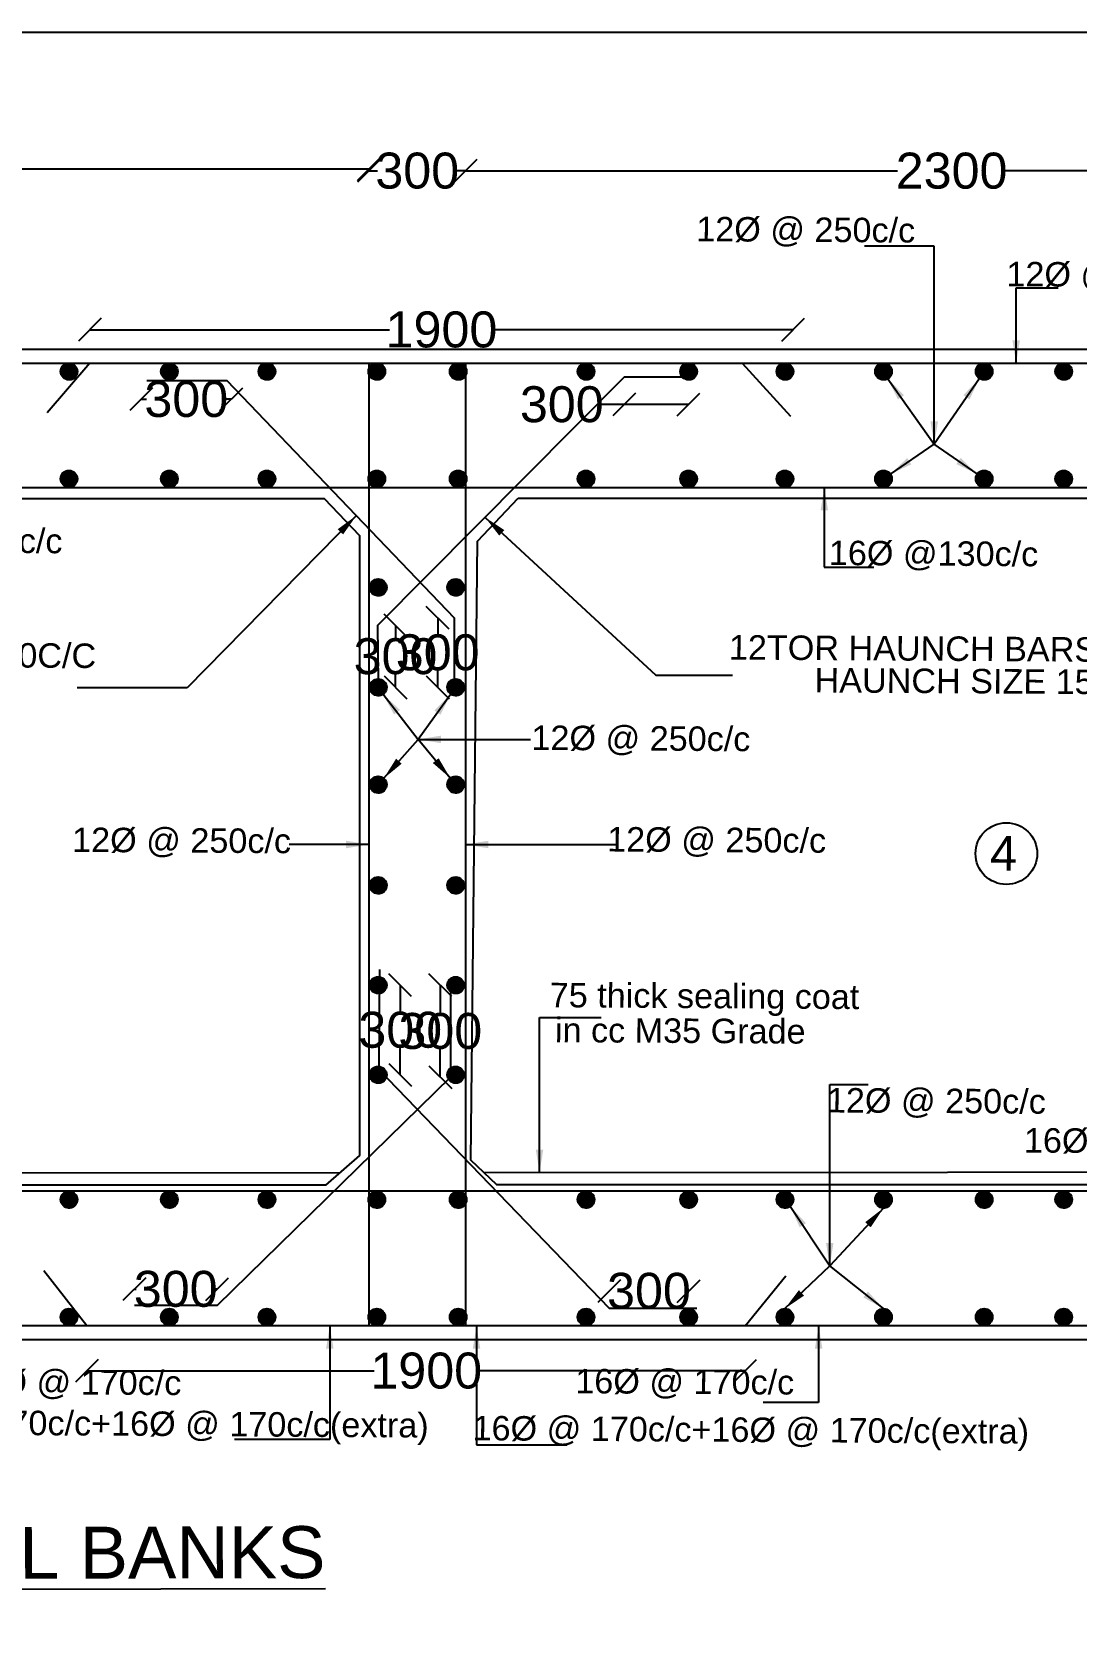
# Model space of a CAD drawing. Header units: millimetres. Extents: x 5124 to 3877021, y 2311 to 45953129.
# Drawn here: x 3867267 to 3871626, y 45946415 to 45953129 of the extents above; entities that cross this region are included whole.
import ezdxf

# ---------------------------------------------------------------- set-up
doc = ezdxf.new("R2010")
doc.units = ezdxf.units.MM
doc.header["$MEASUREMENT"] = 0
for name, color, linetype in [('DIMENSION', 7, 'Continuous'), ('DRAWING', 7, 'Continuous'), ('TEXT', 7, 'Continuous')]:
    doc.layers.add(name, color=color, linetype=linetype)
doc.styles.get("Standard").update_dxf_attribs({"font": 'arial.ttf', "height": 150})
doc.dimstyles.get("Standard").update_dxf_attribs({"dimtxt": 200, "dimasz": 110, "dimexe": 0.18, "dimexo": 0.0625, "dimgap": 0.09, "dimtad": 0, "dimtih": 1, "dimtoh": 1, "dimdec": 0, "dimzin": 0, "dimdsep": 46, "dimtxsty": 'Standard', "dimblk": 'OBLIQUE', "dimcen": 0.09, "dimse1": 1, "dimse2": 1, "dimadec": 0, "dimazin": 0, "dimtfac": 1, "dimtdec": 0, "dimtofl": 0, "dimtmove": 0, "dimatfit": 3, "dimfxl": 1, "dimtolj": 1, "dimtzin": 0, "dimarcsym": 0})

# ---------------------------------------------------------------- blocks, each defined once
blk = doc.blocks.new('_Oblique')
at = {"color": 0, "linetype": 'ByBlock', "lineweight": -2}
blk.add_line((-0.5, -0.5), (0.5, 0.5), dxfattribs=at)
blk = doc.blocks.new('*D92')
at = {"layer": 'Defpoints', "color": 0, "transparency": 16777216}
for p in [(3868672.2, 45952558.4), (3864572.2, 45951749.7), (3868672.2, 45951749.7)]:
    blk.add_point(p, dxfattribs=at)
at = {"layer": 'DIMENSION', "color": 0, "lineweight": -2, "transparency": 16777216}
for p, q in [((3864572.2, 45952558.4), (3866397.1, 45952558.4)), ((3868672.2, 45952558.4), (3866847.3, 45952558.4))]:
    blk.add_line(p, q, dxfattribs=at)
at = {"layer": 'DIMENSION', "color": 0, "lineweight": -2, "transparency": 16777216, "xscale": 95, "yscale": 95, "zscale": 95, "rotation": 180}
blk.add_blockref('_Oblique', (3864572.2, 45952558.4), dxfattribs=at)
at = {"layer": 'DIMENSION', "color": 0, "lineweight": -2, "transparency": 16777216, "xscale": 95, "yscale": 95, "zscale": 95}
blk.add_blockref('_Oblique', (3868672.2, 45952558.4), dxfattribs=at)
at = {"layer": 'DIMENSION', "color": 0, "transparency": 16777216, "insert": (3866622.2, 45952558.4), "char_height": 150, "attachment_point": 5}
blk.add_mtext('\\A1;2300', dxfattribs=at)
blk = doc.blocks.new('*D93')
at = {"layer": 'Defpoints', "color": 0, "transparency": 16777216}
for p in [(3869075.5, 45952551.3), (3868672.2, 45951749.7), (3869075.5, 45951749.7)]:
    blk.add_point(p, dxfattribs=at)
at = {"layer": 'DIMENSION', "color": 0, "lineweight": -2, "transparency": 16777216}
for p, q in [((3868672.2, 45952551.3), (3868708.3, 45952551.3)), ((3869075.5, 45952551.3), (3869039.3, 45952551.3))]:
    blk.add_line(p, q, dxfattribs=at)
at = {"layer": 'DIMENSION', "color": 0, "lineweight": -2, "transparency": 16777216, "xscale": 95, "yscale": 95, "zscale": 95, "rotation": 180}
blk.add_blockref('_Oblique', (3868672.2, 45952551.3), dxfattribs=at)
at = {"layer": 'DIMENSION', "color": 0, "lineweight": -2, "transparency": 16777216, "xscale": 95, "yscale": 95, "zscale": 95}
blk.add_blockref('_Oblique', (3869075.5, 45952551.3), dxfattribs=at)
at = {"layer": 'DIMENSION', "color": 0, "transparency": 16777216, "insert": (3868873.8, 45952551.3), "char_height": 150, "attachment_point": 5}
blk.add_mtext('\\A1;300', dxfattribs=at)
blk = doc.blocks.new('*D94')
at = {"layer": 'Defpoints', "color": 0, "transparency": 16777216}
for p in [(3873130.8, 45952551.1), (3873130.8, 45951749.7), (3869075.5, 45951731.5)]:
    blk.add_point(p, dxfattribs=at)
at = {"layer": 'DIMENSION', "color": 0, "lineweight": -2, "transparency": 16777216}
for p, q in [((3869075.5, 45952551.1), (3870878.1, 45952551.1)), ((3873130.8, 45952551.1), (3871328.2, 45952551.1))]:
    blk.add_line(p, q, dxfattribs=at)
at = {"layer": 'DIMENSION', "color": 0, "lineweight": -2, "transparency": 16777216, "xscale": 95, "yscale": 95, "zscale": 95, "rotation": 180}
blk.add_blockref('_Oblique', (3869075.5, 45952551.1), dxfattribs=at)
at = {"layer": 'DIMENSION', "color": 0, "lineweight": -2, "transparency": 16777216, "xscale": 95, "yscale": 95, "zscale": 95}
blk.add_blockref('_Oblique', (3873130.8, 45952551.1), dxfattribs=at)
at = {"layer": 'DIMENSION', "color": 0, "transparency": 16777216, "insert": (3871103.2, 45952551.1), "char_height": 150, "attachment_point": 5}
blk.add_mtext('\\A1;2300', dxfattribs=at)
blk = doc.blocks.new('*D95')
at = {"layer": 'Defpoints', "color": 0, "transparency": 16777216}
for p in [(3870442.3, 45951889.1), (3867507.8, 45951749.7), (3870442.3, 45951749.7)]:
    blk.add_point(p, dxfattribs=at)
at = {"layer": 'DIMENSION', "color": 0, "lineweight": -2, "transparency": 16777216}
for p, q in [((3867507.8, 45951889.1), (3868758.3, 45951889.1)), ((3870442.3, 45951889.1), (3869191.8, 45951889.1))]:
    blk.add_line(p, q, dxfattribs=at)
at = {"layer": 'DIMENSION', "color": 0, "lineweight": -2, "transparency": 16777216, "xscale": 95, "yscale": 95, "zscale": 95, "rotation": 180}
blk.add_blockref('_Oblique', (3867507.8, 45951889.1), dxfattribs=at)
at = {"layer": 'DIMENSION', "color": 0, "lineweight": -2, "transparency": 16777216, "xscale": 95, "yscale": 95, "zscale": 95}
blk.add_blockref('_Oblique', (3870442.3, 45951889.1), dxfattribs=at)
at = {"layer": 'DIMENSION', "color": 0, "transparency": 16777216, "insert": (3868975, 45951889.1), "char_height": 150, "attachment_point": 5}
blk.add_mtext('\\A1;1900', dxfattribs=at)
blk = doc.blocks.new('*D96')
at = {"layer": 'Defpoints', "color": 0, "transparency": 16777216}
for p in [(3869737.4, 45951690.6), (3870006, 45951679.6), (3869737.4, 45951577.3)]:
    blk.add_point(p, dxfattribs=at)
at = {"layer": 'DIMENSION', "color": 0, "lineweight": -2, "transparency": 16777216}
for p, q in [((3869737.4, 45951577.3), (3869642.4, 45951577.3)), ((3870006, 45951577.3), (3869737.4, 45951577.3))]:
    blk.add_line(p, q, dxfattribs=at)
at = {"layer": 'DIMENSION', "color": 0, "lineweight": -2, "transparency": 16777216, "xscale": 95, "yscale": 95, "zscale": 95, "rotation": 180}
blk.add_blockref('_Oblique', (3869737.4, 45951577.3), dxfattribs=at)
at = {"layer": 'DIMENSION', "color": 0, "lineweight": -2, "transparency": 16777216, "xscale": 95, "yscale": 95, "zscale": 95}
blk.add_blockref('_Oblique', (3870006, 45951577.3), dxfattribs=at)
at = {"layer": 'DIMENSION', "color": 0, "transparency": 16777216, "insert": (3869476.9, 45951577.3), "char_height": 150, "attachment_point": 5}
blk.add_mtext('\\A1;300', dxfattribs=at)
blk = doc.blocks.new('*D97')
at = {"layer": 'Defpoints', "color": 0, "transparency": 16777216}
for p in [(3867722.2, 45951672.6), (3868098.4, 45951658.5), (3868098.4, 45951599.3)]:
    blk.add_point(p, dxfattribs=at)
at = {"layer": 'DIMENSION', "color": 0, "lineweight": -2, "transparency": 16777216}
for p, q in [((3867722.2, 45951599.3), (3867744.9, 45951599.3)), ((3868098.4, 45951599.3), (3868075.8, 45951599.3))]:
    blk.add_line(p, q, dxfattribs=at)
at = {"layer": 'DIMENSION', "color": 0, "lineweight": -2, "transparency": 16777216, "xscale": 95, "yscale": 95, "zscale": 95, "rotation": 180}
blk.add_blockref('_Oblique', (3867722.2, 45951599.3), dxfattribs=at)
at = {"layer": 'DIMENSION', "color": 0, "lineweight": -2, "transparency": 16777216, "xscale": 95, "yscale": 95, "zscale": 95}
blk.add_blockref('_Oblique', (3868098.4, 45951599.3), dxfattribs=at)
at = {"layer": 'DIMENSION', "color": 0, "transparency": 16777216, "insert": (3867910.3, 45951599.3), "char_height": 150, "attachment_point": 5}
blk.add_mtext('\\A1;300', dxfattribs=at)
blk = doc.blocks.new('*D170')
at = {"layer": 'Defpoints', "color": 0, "transparency": 16777216}
for p in [(3867693.7, 45947889.6), (3867693.7, 45947821.7), (3868038.7, 45947821.7)]:
    blk.add_point(p, dxfattribs=at)
at = {"layer": 'DIMENSION', "color": 0, "lineweight": -2, "transparency": 16777216}
for p, q in [((3867693.7, 45947889.6), (3867700.7, 45947889.6)), ((3868038.7, 45947889.6), (3868031.7, 45947889.6))]:
    blk.add_line(p, q, dxfattribs=at)
at = {"layer": 'DIMENSION', "color": 0, "lineweight": -2, "transparency": 16777216, "xscale": 95, "yscale": 95, "zscale": 95, "rotation": 180}
blk.add_blockref('_Oblique', (3867693.7, 45947889.6), dxfattribs=at)
at = {"layer": 'DIMENSION', "color": 0, "lineweight": -2, "transparency": 16777216, "xscale": 95, "yscale": 95, "zscale": 95}
blk.add_blockref('_Oblique', (3868038.7, 45947889.6), dxfattribs=at)
at = {"layer": 'DIMENSION', "color": 0, "transparency": 16777216, "insert": (3867866.2, 45947889.6), "char_height": 150, "attachment_point": 5}
blk.add_mtext('\\A1;300', dxfattribs=at)
blk = doc.blocks.new('*D99')
at = {"layer": 'Defpoints', "color": 0, "transparency": 16777216}
for p in [(3868711.2, 45949156.3), (3868711.2, 45948783.1), (3868802.9, 45948783.1)]:
    blk.add_point(p, dxfattribs=at)
at = {"layer": 'DIMENSION', "color": 0, "lineweight": -2, "transparency": 16777216}
for p, q in [((3868802.9, 45949156.3), (3868802.9, 45949046.4)), ((3868802.9, 45948783.1), (3868802.9, 45948893))]:
    blk.add_line(p, q, dxfattribs=at)
at = {"layer": 'DIMENSION', "color": 0, "lineweight": -2, "transparency": 16777216, "xscale": 95, "yscale": 95, "zscale": 95}
for p, rotation in [((3868802.9, 45949156.3), 90), ((3868802.9, 45948783.1), 270)]:
    blk.add_blockref('_Oblique', p, dxfattribs=dict(at, rotation=rotation))
at = {"layer": 'DIMENSION', "color": 0, "transparency": 16777216, "insert": (3868802.9, 45948969.7), "char_height": 150, "attachment_point": 5}
blk.add_mtext('\\A1;300', dxfattribs=at)
blk = doc.blocks.new('*D100')
at = {"layer": 'Defpoints', "color": 0, "transparency": 16777216}
for p in [(3868970.1, 45949156.3), (3869034.2, 45949156.3), (3869012.5, 45948773.1)]:
    blk.add_point(p, dxfattribs=at)
at = {"layer": 'DIMENSION', "color": 0, "lineweight": -2, "transparency": 16777216}
for p, q in [((3868970.1, 45949156.3), (3868970.1, 45949041.4)), ((3868970.1, 45948773.1), (3868970.1, 45948888))]:
    blk.add_line(p, q, dxfattribs=at)
at = {"layer": 'DIMENSION', "color": 0, "lineweight": -2, "transparency": 16777216, "xscale": 95, "yscale": 95, "zscale": 95}
for p, rotation in [((3868970.1, 45949156.3), 90), ((3868970.1, 45948773.1), 270)]:
    blk.add_blockref('_Oblique', p, dxfattribs=dict(at, rotation=rotation))
at = {"layer": 'DIMENSION', "color": 0, "transparency": 16777216, "insert": (3868970.1, 45948964.7), "char_height": 150, "attachment_point": 5}
blk.add_mtext('\\A1;300', dxfattribs=at)
blk = doc.blocks.new('*D101')
at = {"layer": 'Defpoints', "color": 0, "transparency": 16777216}
for p in [(3868707.9, 45950655.6), (3868783.2, 45950655.6), (3868711.2, 45950398.3)]:
    blk.add_point(p, dxfattribs=at)
at = {"layer": 'DIMENSION', "color": 0, "lineweight": -2, "transparency": 16777216}
for p, q in [((3868783.2, 45950655.6), (3868783.2, 45950603.6)), ((3868783.2, 45950398.3), (3868783.2, 45950450.3))]:
    blk.add_line(p, q, dxfattribs=at)
at = {"layer": 'DIMENSION', "color": 0, "lineweight": -2, "transparency": 16777216, "xscale": 95, "yscale": 95, "zscale": 95}
for p, rotation in [((3868783.2, 45950655.6), 90), ((3868783.2, 45950398.3), 270)]:
    blk.add_blockref('_Oblique', p, dxfattribs=dict(at, rotation=rotation))
at = {"layer": 'DIMENSION', "color": 0, "transparency": 16777216, "insert": (3868783.2, 45950527), "char_height": 150, "attachment_point": 5}
blk.add_mtext('\\A1;300', dxfattribs=at)
blk = doc.blocks.new('*D102')
at = {"layer": 'Defpoints', "color": 0, "transparency": 16777216}
for p in [(3869028.4, 45950688.1), (3868959.2, 45950398.3), (3869034.2, 45950398.3)]:
    blk.add_point(p, dxfattribs=at)
at = {"layer": 'DIMENSION', "color": 0, "lineweight": -2, "transparency": 16777216}
for p, q in [((3868959.2, 45950688.1), (3868959.2, 45950619.9)), ((3868959.2, 45950398.3), (3868959.2, 45950466.5))]:
    blk.add_line(p, q, dxfattribs=at)
at = {"layer": 'DIMENSION', "color": 0, "lineweight": -2, "transparency": 16777216, "xscale": 95, "yscale": 95, "zscale": 95}
for p, rotation in [((3868959.2, 45950688.1), 90), ((3868959.2, 45950398.3), 270)]:
    blk.add_blockref('_Oblique', p, dxfattribs=dict(at, rotation=rotation))
at = {"layer": 'DIMENSION', "color": 0, "transparency": 16777216, "insert": (3868959.2, 45950543.2), "char_height": 150, "attachment_point": 5}
blk.add_mtext('\\A1;300', dxfattribs=at)
blk = doc.blocks.new('*D115')
at = {"layer": 'Defpoints', "color": 0, "transparency": 16777216}
for p in [(3867495.6, 45947736.2), (3870241.7, 45947736.2), (3870241.7, 45947549)]:
    blk.add_point(p, dxfattribs=at)
at = {"layer": 'DIMENSION', "color": 0, "lineweight": -2, "transparency": 16777216}
for p, q in [((3867495.6, 45947549), (3868694.7, 45947549)), ((3870241.7, 45947549), (3869128.2, 45947549))]:
    blk.add_line(p, q, dxfattribs=at)
at = {"layer": 'DIMENSION', "color": 0, "lineweight": -2, "transparency": 16777216, "xscale": 95, "yscale": 95, "zscale": 95, "rotation": 180}
blk.add_blockref('_Oblique', (3867495.6, 45947549), dxfattribs=at)
at = {"layer": 'DIMENSION', "color": 0, "lineweight": -2, "transparency": 16777216, "xscale": 95, "yscale": 95, "zscale": 95}
blk.add_blockref('_Oblique', (3870241.7, 45947549), dxfattribs=at)
at = {"layer": 'DIMENSION', "color": 0, "transparency": 16777216, "insert": (3868911.4, 45947549), "char_height": 150, "attachment_point": 5}
blk.add_mtext('\\A1;1900', dxfattribs=at)
blk = doc.blocks.new('*D109')
at = {"layer": 'Defpoints', "color": 0, "transparency": 16777216}
for p in [(3870006.2, 45947881.4), (3869674.9, 45947810), (3870006.2, 45947808.3)]:
    blk.add_point(p, dxfattribs=at)
at = {"layer": 'DIMENSION', "color": 0, "lineweight": -2, "transparency": 16777216}
for p, q in [((3869674.9, 45947881.4), (3869675.1, 45947881.4)), ((3870006.2, 45947881.4), (3870006.1, 45947881.4))]:
    blk.add_line(p, q, dxfattribs=at)
at = {"layer": 'DIMENSION', "color": 0, "lineweight": -2, "transparency": 16777216, "xscale": 95, "yscale": 95, "zscale": 95, "rotation": 180}
blk.add_blockref('_Oblique', (3869674.9, 45947881.4), dxfattribs=at)
at = {"layer": 'DIMENSION', "color": 0, "lineweight": -2, "transparency": 16777216, "xscale": 95, "yscale": 95, "zscale": 95}
blk.add_blockref('_Oblique', (3870006.2, 45947881.4), dxfattribs=at)
at = {"layer": 'DIMENSION', "color": 0, "transparency": 16777216, "insert": (3869840.6, 45947881.4), "char_height": 150, "attachment_point": 5}
blk.add_mtext('\\A1;300', dxfattribs=at)

msp = doc.modelspace()

# ---------------------------------------------------------------- hatches: boundary and pattern name
at = {"layer": 'DRAWING'}
h = msp.add_hatch(dxfattribs=at)
h.set_pattern_fill('ANSI31', color=256, scale=0.463851, style=0)
h.set_pattern_definition([(45, (2200286.7876, 24640087.43067), (-0.04099901149771, 0.04099901149771), [])])
h.paths.add_polyline_path([(3867456, 45951714.7, 0.958694), (3867385.8, 45951717.7), (3867385.8, 45951711.7, 0.958694)])
h = msp.add_hatch(dxfattribs=at)
h.set_pattern_fill('ANSI31', color=256, scale=0.463851, style=0)
h.set_pattern_definition([(45, (2200705.6462, 24640087.43067), (-0.04099901149771, 0.04099901149771), [])])
h.paths.add_polyline_path([(3867874.8, 45951714.7, 0.958694), (3867804.7, 45951717.7), (3867804.7, 45951711.7, 0.958694)])
h = msp.add_hatch(dxfattribs=at)
h.set_pattern_fill('ANSI31', color=256, scale=0.463851, style=0)
h.set_pattern_definition([(45, (2201112.61104, 24640087.43067), (-0.04099901149771, 0.04099901149771), [])])
h.paths.add_polyline_path([(3868281.8, 45951714.7, 0.958694), (3868211.7, 45951717.7), (3868211.7, 45951711.7, 0.958694)])
h = msp.add_hatch(dxfattribs=at)
h.set_pattern_fill('ANSI31', color=256, scale=0.463851, style=0)
h.set_pattern_definition([(45, (2201571.31374, 24640087.43067), (-0.04099901149771, 0.04099901149771), [])])
h.paths.add_polyline_path([(3868740.5, 45951714.7, 0.958694), (3868670.4, 45951717.7), (3868670.4, 45951711.7, 0.958694)])
h = msp.add_hatch(dxfattribs=at)
h.set_pattern_fill('ANSI31', color=256, scale=0.463851, style=0)
h.set_pattern_definition([(45, (2201910.55022, 24640087.43067), (-0.04099901149771, 0.04099901149771), [])])
h.paths.add_polyline_path([(3869079.8, 45951714.7, 0.958694), (3869009.6, 45951717.7), (3869009.6, 45951711.7, 0.958694)])
h = msp.add_hatch(dxfattribs=at)
h.set_pattern_fill('ANSI31', color=256, scale=0.463851, style=0)
h.set_pattern_definition([(45, (2202443.9193, 24640087.43067), (-0.04099901149771, 0.04099901149771), [])])
h.paths.add_polyline_path([(3869613.1, 45951714.7, 0.958694), (3869543, 45951717.7), (3869543, 45951711.7, 0.958694)])
h = msp.add_hatch(dxfattribs=at)
h.set_pattern_fill('ANSI31', color=256, scale=0.463851, style=0)
h.set_pattern_definition([(45, (2202871.96253, 24640087.43067), (-0.04099901149771, 0.04099901149771), [])])
h.paths.add_polyline_path([(3870041.2, 45951714.7, 0.958694), (3869971, 45951717.7), (3869971, 45951711.7, 0.958694)])
h = msp.add_hatch(dxfattribs=at)
h.set_pattern_fill('ANSI31', color=256, scale=0.463851, style=0)
h.set_pattern_definition([(45, (2203273.971635, 24640087.43067), (-0.04099901149771, 0.04099901149771), [])])
h.paths.add_polyline_path([(3870443.2, 45951714.7, 0.958694), (3870373, 45951717.7), (3870373, 45951711.7, 0.958694)])
h = msp.add_hatch(dxfattribs=at)
h.set_pattern_fill('ANSI31', color=256, scale=0.463851, style=0)
h.set_pattern_definition([(45, (2203684.834985, 24640087.43067), (-0.04099901149771, 0.04099901149771), [])])
h.paths.add_polyline_path([(3870854, 45951714.7, 0.958694), (3870783.9, 45951717.7), (3870783.9, 45951711.7, 0.958694)])
h = msp.add_hatch(dxfattribs=at)
h.set_pattern_fill('ANSI31', color=256, scale=0.463851, style=0)
h.set_pattern_definition([(45, (2204104.816885, 24640087.43067), (-0.04099901149771, 0.04099901149771), [])])
h.paths.add_polyline_path([(3871274, 45951714.7, 0.958694), (3871203.9, 45951717.7), (3871203.9, 45951711.7, 0.958694)])
h = msp.add_hatch(dxfattribs=at)
h.set_pattern_fill('ANSI31', color=256, scale=0.463851, style=0)
h.set_pattern_definition([(45, (2204436.85103, 24640087.43067), (-0.04099901149771, 0.04099901149771), [])])
h.paths.add_polyline_path([(3871606.1, 45951714.7, 0.958694), (3871535.9, 45951717.7), (3871535.9, 45951711.7, 0.958694)])
h = msp.add_hatch(dxfattribs=at)
h.set_pattern_fill('ANSI31', color=256, scale=0.463851, style=0)
h.set_pattern_definition([(45, (2200286.7876, 24639640.34194), (-0.04099901149771, 0.04099901149771), [])])
h.paths.add_polyline_path([(3867456, 45951267.6, 0.958694), (3867385.8, 45951270.6), (3867385.8, 45951264.7, 0.958694)])
h = msp.add_hatch(dxfattribs=at)
h.set_pattern_fill('ANSI31', color=256, scale=0.463851, style=0)
h.set_pattern_definition([(45, (2200705.6462, 24639640.34194), (-0.04099901149771, 0.04099901149771), [])])
h.paths.add_polyline_path([(3867874.8, 45951267.6, 0.958694), (3867804.7, 45951270.6), (3867804.7, 45951264.7, 0.958694)])
h = msp.add_hatch(dxfattribs=at)
h.set_pattern_fill('ANSI31', color=256, scale=0.463851, style=0)
h.set_pattern_definition([(45, (2201112.61104, 24639640.34194), (-0.04099901149771, 0.04099901149771), [])])
h.paths.add_polyline_path([(3868281.8, 45951267.6, 0.958694), (3868211.7, 45951270.6), (3868211.7, 45951264.7, 0.958694)])
h = msp.add_hatch(dxfattribs=at)
h.set_pattern_fill('ANSI31', color=256, scale=0.463851, style=0)
h.set_pattern_definition([(45, (2201571.31374, 24639640.34194), (-0.04099901149771, 0.04099901149771), [])])
h.paths.add_polyline_path([(3868740.5, 45951267.6, 0.958694), (3868670.4, 45951270.6), (3868670.4, 45951264.7, 0.958694)])
h = msp.add_hatch(dxfattribs=at)
h.set_pattern_fill('ANSI31', color=256, scale=0.463851, style=0)
h.set_pattern_definition([(45, (2201910.55022, 24639640.34194), (-0.04099901149771, 0.04099901149771), [])])
h.paths.add_polyline_path([(3869079.8, 45951267.6, 0.958694), (3869009.6, 45951270.6), (3869009.6, 45951264.7, 0.958694)])
h = msp.add_hatch(dxfattribs=at)
h.set_pattern_fill('ANSI31', color=256, scale=0.463851, style=0)
h.set_pattern_definition([(45, (2202443.9193, 24639640.34194), (-0.04099901149771, 0.04099901149771), [])])
h.paths.add_polyline_path([(3869613.1, 45951267.6, 0.958694), (3869543, 45951270.6), (3869543, 45951264.7, 0.958694)])
h = msp.add_hatch(dxfattribs=at)
h.set_pattern_fill('ANSI31', color=256, scale=0.463851, style=0)
h.set_pattern_definition([(45, (2202871.96253, 24639640.34194), (-0.04099901149771, 0.04099901149771), [])])
h.paths.add_polyline_path([(3870041.2, 45951267.6, 0.958694), (3869971, 45951270.6), (3869971, 45951264.7, 0.958694)])
h = msp.add_hatch(dxfattribs=at)
h.set_pattern_fill('ANSI31', color=256, scale=0.463851, style=0)
h.set_pattern_definition([(45, (2203273.971635, 24639640.34194), (-0.04099901149771, 0.04099901149771), [])])
h.paths.add_polyline_path([(3870443.2, 45951267.6, 0.958694), (3870373, 45951270.6), (3870373, 45951264.7, 0.958694)])
h = msp.add_hatch(dxfattribs=at)
h.set_pattern_fill('ANSI31', color=256, scale=0.463851, style=0)
h.set_pattern_definition([(45, (2203684.834985, 24639640.34194), (-0.04099901149771, 0.04099901149771), [])])
h.paths.add_polyline_path([(3870854, 45951267.6, 0.958694), (3870783.9, 45951270.6), (3870783.9, 45951264.7, 0.958694)])
h = msp.add_hatch(dxfattribs=at)
h.set_pattern_fill('ANSI31', color=256, scale=0.463851, style=0)
h.set_pattern_definition([(45, (2204104.816885, 24639640.34194), (-0.04099901149771, 0.04099901149771), [])])
h.paths.add_polyline_path([(3871274, 45951267.6, 0.958694), (3871203.9, 45951270.6), (3871203.9, 45951264.7, 0.958694)])
h = msp.add_hatch(dxfattribs=at)
h.set_pattern_fill('ANSI31', color=256, scale=0.463851, style=0)
h.set_pattern_definition([(45, (2204436.85103, 24639640.34194), (-0.04099901149771, 0.04099901149771), [])])
h.paths.add_polyline_path([(3871606.1, 45951267.6, 0.958694), (3871535.9, 45951270.6), (3871535.9, 45951264.7, 0.958694)])
h = msp.add_hatch(dxfattribs=at)
h.set_pattern_fill('ANSI31', color=256, scale=0.463851, style=0)
h.set_pattern_definition([(45, (2201577.117423, 24639187.53589), (-0.04099901149771, 0.04099901149771), [])])
h.paths.add_polyline_path([(3868746.3, 45950814.8, 0.958694), (3868676.2, 45950817.8), (3868676.2, 45950811.8, 0.958694)])
h = msp.add_hatch(dxfattribs=at)
h.set_pattern_fill('ANSI31', color=256, scale=0.463851, style=0)
h.set_pattern_definition([(45, (2201900.0991, 24639187.53589), (-0.04099901149771, 0.04099901149771), [])])
h.paths.add_polyline_path([(3869069.3, 45950814.8, 0.958694), (3868999.2, 45950817.8), (3868999.2, 45950811.8, 0.958694)])
h = msp.add_hatch(dxfattribs=at)
h.set_pattern_fill('ANSI31', color=256, scale=0.463851, style=0)
h.set_pattern_definition([(45, (2201577.117423, 24638771.041355), (-0.04099901149771, 0.04099901149771), [])])
h.paths.add_polyline_path([(3868746.3, 45950398.3, 0.958694), (3868676.2, 45950401.3), (3868676.2, 45950395.4, 0.958694)])
h = msp.add_hatch(dxfattribs=at)
h.set_pattern_fill('ANSI31', color=256, scale=0.463851, style=0)
h.set_pattern_definition([(45, (2201900.0991, 24638771.041355), (-0.04099901149771, 0.04099901149771), [])])
h.paths.add_polyline_path([(3869069.3, 45950398.3, 0.958694), (3868999.2, 45950401.3), (3868999.2, 45950395.4, 0.958694)])
h = msp.add_hatch(dxfattribs=at)
h.set_pattern_fill('ANSI31', color=256, scale=0.463851, style=0)
h.set_pattern_definition([(45, (2201577.117423, 24638365.363664), (-0.04099901149771, 0.04099901149771), [])])
h.paths.add_polyline_path([(3868746.3, 45949992.6, 0.958694), (3868676.2, 45949995.6), (3868676.2, 45949989.7, 0.958694)])
h = msp.add_hatch(dxfattribs=at)
h.set_pattern_fill('ANSI31', color=256, scale=0.463851, style=0)
h.set_pattern_definition([(45, (2201900.0991, 24638365.363664), (-0.04099901149771, 0.04099901149771), [])])
h.paths.add_polyline_path([(3869069.3, 45949992.6, 0.958694), (3868999.2, 45949995.6), (3868999.2, 45949989.7, 0.958694)])
h = msp.add_hatch(dxfattribs=at)
h.set_pattern_fill('ANSI31', color=256, scale=0.463851, style=0)
h.set_pattern_definition([(45, (2201577.117423, 24637945.52908), (-0.04099901149771, 0.04099901149771), [])])
h.paths.add_polyline_path([(3868746.3, 45949572.8, 0.958694), (3868676.2, 45949575.8), (3868676.2, 45949569.8, 0.958694)])
h = msp.add_hatch(dxfattribs=at)
h.set_pattern_fill('ANSI31', color=256, scale=0.463851, style=0)
h.set_pattern_definition([(45, (2201900.0991, 24637945.52908), (-0.04099901149771, 0.04099901149771), [])])
h.paths.add_polyline_path([(3869069.3, 45949572.8, 0.958694), (3868999.2, 45949575.8), (3868999.2, 45949569.8, 0.958694)])
h = msp.add_hatch(dxfattribs=at)
h.set_pattern_fill('ANSI31', color=256, scale=0.463851, style=0)
h.set_pattern_definition([(45, (2201577.117423, 24637529.065185), (-0.04099901149771, 0.04099901149771), [])])
h.paths.add_polyline_path([(3868746.3, 45949156.3, 0.958694), (3868676.2, 45949159.3), (3868676.2, 45949153.4, 0.958694)])
h = msp.add_hatch(dxfattribs=at)
h.set_pattern_fill('ANSI31', color=256, scale=0.463851, style=0)
h.set_pattern_definition([(45, (2201900.0991, 24637529.065185), (-0.04099901149771, 0.04099901149771), [])])
h.paths.add_polyline_path([(3869069.3, 45949156.3, 0.958694), (3868999.2, 45949159.3), (3868999.2, 45949153.4, 0.958694)])
h = msp.add_hatch(dxfattribs=at)
h.set_pattern_fill('ANSI31', color=256, scale=0.463851, style=0)
h.set_pattern_definition([(45, (2201577.117423, 24637155.83803), (-0.04099901149771, 0.04099901149771), [])])
h.paths.add_polyline_path([(3868746.3, 45948783.1, 0.958694), (3868676.2, 45948786.1), (3868676.2, 45948780.1, 0.958694)])
h = msp.add_hatch(dxfattribs=at)
h.set_pattern_fill('ANSI31', color=256, scale=0.463851, style=0)
h.set_pattern_definition([(45, (2201900.0991, 24637155.83803), (-0.04099901149771, 0.04099901149771), [])])
h.paths.add_polyline_path([(3869069.3, 45948783.1, 0.958694), (3868999.2, 45948786.1), (3868999.2, 45948780.1, 0.958694)])
h = msp.add_hatch(dxfattribs=at)
h.set_pattern_fill('ANSI31', color=256, scale=0.463851, style=0)
h.set_pattern_definition([(45, (2200286.7876, 24636635.31179), (-0.04099901149771, 0.04099901149771), [])])
h.paths.add_polyline_path([(3867456, 45948262.6, 0.958694), (3867385.8, 45948265.5), (3867385.8, 45948259.6, 0.958694)])
h = msp.add_hatch(dxfattribs=at)
h.set_pattern_fill('ANSI31', color=256, scale=0.463851, style=0)
h.set_pattern_definition([(45, (2200705.6462, 24636635.31179), (-0.04099901149771, 0.04099901149771), [])])
h.paths.add_polyline_path([(3867874.8, 45948262.6, 0.958694), (3867804.7, 45948265.5), (3867804.7, 45948259.6, 0.958694)])
h = msp.add_hatch(dxfattribs=at)
h.set_pattern_fill('ANSI31', color=256, scale=0.463851, style=0)
h.set_pattern_definition([(45, (2201112.61104, 24636635.31179), (-0.04099901149771, 0.04099901149771), [])])
h.paths.add_polyline_path([(3868281.8, 45948262.6, 0.958694), (3868211.7, 45948265.5), (3868211.7, 45948259.6, 0.958694)])
h = msp.add_hatch(dxfattribs=at)
h.set_pattern_fill('ANSI31', color=256, scale=0.463851, style=0)
h.set_pattern_definition([(45, (2201571.31374, 24636635.31179), (-0.04099901149771, 0.04099901149771), [])])
h.paths.add_polyline_path([(3868740.5, 45948262.6, 0.958694), (3868670.4, 45948265.5), (3868670.4, 45948259.6, 0.958694)])
h = msp.add_hatch(dxfattribs=at)
h.set_pattern_fill('ANSI31', color=256, scale=0.463851, style=0)
h.set_pattern_definition([(45, (2201910.55022, 24636635.31179), (-0.04099901149771, 0.04099901149771), [])])
h.paths.add_polyline_path([(3869079.8, 45948262.6, 0.958694), (3869009.6, 45948265.5), (3869009.6, 45948259.6, 0.958694)])
h = msp.add_hatch(dxfattribs=at)
h.set_pattern_fill('ANSI31', color=256, scale=0.463851, style=0)
h.set_pattern_definition([(45, (2202443.9193, 24636635.31179), (-0.04099901149771, 0.04099901149771), [])])
h.paths.add_polyline_path([(3869613.1, 45948262.6, 0.958694), (3869543, 45948265.5), (3869543, 45948259.6, 0.958694)])
h = msp.add_hatch(dxfattribs=at)
h.set_pattern_fill('ANSI31', color=256, scale=0.463851, style=0)
h.set_pattern_definition([(45, (2202871.96253, 24636635.31179), (-0.04099901149771, 0.04099901149771), [])])
h.paths.add_polyline_path([(3870041.2, 45948262.6, 0.958694), (3869971, 45948265.5), (3869971, 45948259.6, 0.958694)])
h = msp.add_hatch(dxfattribs=at)
h.set_pattern_fill('ANSI31', color=256, scale=0.463851, style=0)
h.set_pattern_definition([(45, (2203273.971635, 24636635.31179), (-0.04099901149771, 0.04099901149771), [])])
h.paths.add_polyline_path([(3870443.2, 45948262.6, 0.958694), (3870373, 45948265.5), (3870373, 45948259.6, 0.958694)])
h = msp.add_hatch(dxfattribs=at)
h.set_pattern_fill('ANSI31', color=256, scale=0.463851, style=0)
h.set_pattern_definition([(45, (2203684.834985, 24636635.31179), (-0.04099901149771, 0.04099901149771), [])])
h.paths.add_polyline_path([(3870854, 45948262.6, 0.958694), (3870783.9, 45948265.5), (3870783.9, 45948259.6, 0.958694)])
h = msp.add_hatch(dxfattribs=at)
h.set_pattern_fill('ANSI31', color=256, scale=0.463851, style=0)
h.set_pattern_definition([(45, (2204104.816885, 24636635.31179), (-0.04099901149771, 0.04099901149771), [])])
h.paths.add_polyline_path([(3871274, 45948262.6, 0.958694), (3871203.9, 45948265.5), (3871203.9, 45948259.6, 0.958694)])
h = msp.add_hatch(dxfattribs=at)
h.set_pattern_fill('ANSI31', color=256, scale=0.463851, style=0)
h.set_pattern_definition([(45, (2204436.85103, 24636635.31179), (-0.04099901149771, 0.04099901149771), [])])
h.paths.add_polyline_path([(3871606.1, 45948262.6, 0.958694), (3871535.9, 45948265.5), (3871535.9, 45948259.6, 0.958694)])
h = msp.add_hatch(dxfattribs=at)
h.set_pattern_fill('ANSI31', color=256, scale=0.463851, style=0)
h.set_pattern_definition([(45, (2200286.7876, 24636145.857164), (-0.04099901149771, 0.04099901149771), [])])
h.paths.add_polyline_path([(3867456, 45947773.1, 0.958694), (3867385.8, 45947776.1), (3867385.8, 45947770.2, 0.958694)])
h = msp.add_hatch(dxfattribs=at)
h.set_pattern_fill('ANSI31', color=256, scale=0.463851, style=0)
h.set_pattern_definition([(45, (2200705.6462, 24636145.857164), (-0.04099901149771, 0.04099901149771), [])])
h.paths.add_polyline_path([(3867874.8, 45947773.1, 0.958694), (3867804.7, 45947776.1), (3867804.7, 45947770.2, 0.958694)])
h = msp.add_hatch(dxfattribs=at)
h.set_pattern_fill('ANSI31', color=256, scale=0.463851, style=0)
h.set_pattern_definition([(45, (2201112.61104, 24636145.857164), (-0.04099901149771, 0.04099901149771), [])])
h.paths.add_polyline_path([(3868281.8, 45947773.1, 0.958694), (3868211.7, 45947776.1), (3868211.7, 45947770.2, 0.958694)])
h = msp.add_hatch(dxfattribs=at)
h.set_pattern_fill('ANSI31', color=256, scale=0.463851, style=0)
h.set_pattern_definition([(45, (2201571.31374, 24636145.857164), (-0.04099901149771, 0.04099901149771), [])])
h.paths.add_polyline_path([(3868740.5, 45947773.1, 0.958694), (3868670.4, 45947776.1), (3868670.4, 45947770.2, 0.958694)])
h = msp.add_hatch(dxfattribs=at)
h.set_pattern_fill('ANSI31', color=256, scale=0.463851, style=0)
h.set_pattern_definition([(45, (2201910.55022, 24636145.857164), (-0.04099901149771, 0.04099901149771), [])])
h.paths.add_polyline_path([(3869079.8, 45947773.1, 0.958694), (3869009.6, 45947776.1), (3869009.6, 45947770.2, 0.958694)])
h = msp.add_hatch(dxfattribs=at)
h.set_pattern_fill('ANSI31', color=256, scale=0.463851, style=0)
h.set_pattern_definition([(45, (2202443.9193, 24636145.857164), (-0.04099901149771, 0.04099901149771), [])])
h.paths.add_polyline_path([(3869613.1, 45947773.1, 0.958694), (3869543, 45947776.1), (3869543, 45947770.2, 0.958694)])
h = msp.add_hatch(dxfattribs=at)
h.set_pattern_fill('ANSI31', color=256, scale=0.463851, style=0)
h.set_pattern_definition([(45, (2202871.96253, 24636145.857164), (-0.04099901149771, 0.04099901149771), [])])
h.paths.add_polyline_path([(3870041.2, 45947773.1, 0.958694), (3869971, 45947776.1), (3869971, 45947770.2, 0.958694)])
h = msp.add_hatch(dxfattribs=at)
h.set_pattern_fill('ANSI31', color=256, scale=0.463851, style=0)
h.set_pattern_definition([(45, (2203273.971635, 24636145.857164), (-0.04099901149771, 0.04099901149771), [])])
h.paths.add_polyline_path([(3870443.2, 45947773.1, 0.958694), (3870373, 45947776.1), (3870373, 45947770.2, 0.958694)])
h = msp.add_hatch(dxfattribs=at)
h.set_pattern_fill('ANSI31', color=256, scale=0.463851, style=0)
h.set_pattern_definition([(45, (2203684.834985, 24636145.857164), (-0.04099901149771, 0.04099901149771), [])])
h.paths.add_polyline_path([(3870854, 45947773.1, 0.958694), (3870783.9, 45947776.1), (3870783.9, 45947770.2, 0.958694)])
h = msp.add_hatch(dxfattribs=at)
h.set_pattern_fill('ANSI31', color=256, scale=0.463851, style=0)
h.set_pattern_definition([(45, (2204104.816885, 24636145.857164), (-0.04099901149771, 0.04099901149771), [])])
h.paths.add_polyline_path([(3871274, 45947773.1, 0.958694), (3871203.9, 45947776.1), (3871203.9, 45947770.2, 0.958694)])
h = msp.add_hatch(dxfattribs=at)
h.set_pattern_fill('ANSI31', color=256, scale=0.463851, style=0)
h.set_pattern_definition([(45, (2204436.85103, 24636145.857164), (-0.04099901149771, 0.04099901149771), [])])
h.paths.add_polyline_path([(3871606.1, 45947773.1, 0.958694), (3871535.9, 45947776.1), (3871535.9, 45947770.2, 0.958694)])

# ---------------------------------------------------------------- linework, layer by layer
at = {"layer": 'DIMENSION'}
for points in [[(3864572.2, 45951749.7), (3873572.5, 45951749.7), (3873572.5, 45947736.2), (3864572.2, 45947736.2)], [(3864630.2, 45951807.8), (3873630.6, 45951807.8), (3873630.6, 45947678.2), (3864630.2, 45947678.2)], [(3867507.8, 45951749.7), (3867329.6, 45951542.9)], [(3868672.2, 45951749.7), (3868672.2, 45947736.2)], [(3869075.5, 45951749.7), (3869075.5, 45947736.2)], [(3870229.4, 45951749.7), (3870431.2, 45951528.9)], [(3864572.2, 45951230.7), (3873572.5, 45951230.7)], [(3864572.2, 45948299.2), (3873572.5, 45948299.2)], [(3867495.6, 45947736.2), (3867315.6, 45947965.1)], [(3870241.7, 45947736.2), (3870412.2, 45947945.2)]]:
    msp.add_lwpolyline(points, dxfattribs=at)
msp.add_circle((3871331.7, 45949705.2), 128.5, dxfattribs=at)
at = {"layer": 'DRAWING'}
msp.add_lwpolyline([(3853628.4, 45953129.2), (3877019.4, 45953129.2), (3877019.4, 45936717.7), (3853628.4, 45936717.7)], close=True, dxfattribs=at)
for points in [[(3870026.7, 45951690.6), (3869737.4, 45951690.6), (3868707.9, 45950655.6), (3868711.4, 45950419.4)], [(3867745.2, 45951677.9), (3868066.1, 45951677.9), (3868079.8, 45951677.9), (3869028.4, 45950688.1), (3869028.4, 45950372.8)], [(3864752.3, 45951185.3), (3868485.4, 45951185.3), (3868633.5, 45951031.3), (3868633.5, 45948446.7), (3868490.7, 45948322.9), (3864739.5, 45948322.9), (3864630.2, 45948426.2), (3864630.2, 45951064.9), (3864752.3, 45951185.3)], [(3869295.2, 45951186.6), (3872952.3, 45951186.5), (3873100.4, 45951032.4), (3873100.4, 45948447.8), (3872957.6, 45948324), (3869206.4, 45948324), (3869097.1, 45948427.3), (3869125, 45951008.1), (3869295.2, 45951186.6)], [(3868715.7, 45949221.8), (3868713.5, 45948805.1), (3869674.9, 45947810), (3870040.8, 45947810)], [(3869012.5, 45949124.6), (3869012.5, 45948773.1), (3868038.7, 45947821.7), (3867693.7, 45947821.7)], [(3864684.8, 45948374.5), (3868550.8, 45948375.1)], [(3869151.7, 45948375.6), (3873020.8, 45948378.8)]]:
    msp.add_lwpolyline(points, dxfattribs=at)
for centre in [(3867420.9, 45951714.7), (3867839.7, 45951714.7), (3868246.7, 45951714.7), (3868705.4, 45951714.7), (3869044.6, 45951714.7), (3869578, 45951714.7), (3870006, 45951714.7), (3870408, 45951714.7), (3870818.9, 45951714.7), (3871238.9, 45951714.7), (3871570.9, 45951714.7), (3867420.9, 45951267.6), (3867839.7, 45951267.6), (3868246.7, 45951267.6), (3868705.4, 45951267.6), (3869044.6, 45951267.6), (3869578, 45951267.6), (3870006, 45951267.6), (3870408, 45951267.6), (3870818.9, 45951267.6), (3871238.9, 45951267.6), (3871570.9, 45951267.6), (3868711.2, 45950814.8), (3869034.2, 45950814.8), (3868711.2, 45950398.3), (3869034.2, 45950398.3), (3868711.2, 45949992.6), (3869034.2, 45949992.6), (3868711.2, 45949572.8), (3869034.2, 45949572.8), (3868711.2, 45949156.3), (3869034.2, 45949156.3), (3868711.2, 45948783.1), (3869034.2, 45948783.1), (3867420.9, 45948262.6), (3867839.7, 45948262.6), (3868246.7, 45948262.6), (3868705.4, 45948262.6), (3869044.6, 45948262.6), (3869578, 45948262.6), (3870006, 45948262.6), (3870408, 45948262.6), (3870818.9, 45948262.6), (3871238.9, 45948262.6), (3871570.9, 45948262.6), (3867420.9, 45947773.1), (3867839.7, 45947773.1), (3868246.7, 45947773.1), (3868705.4, 45947773.1), (3869044.6, 45947773.1), (3869578, 45947773.1), (3870006, 45947773.1), (3870408, 45947773.1), (3870818.9, 45947773.1), (3871238.9, 45947773.1), (3871570.9, 45947773.1)]:
    msp.add_circle(centre, 35.1, dxfattribs=at)

# ---------------------------------------------------------------- texts
for s, height, p in [('12Ø @ 250c/c ', 102.047, (3870037.6, 45952257.8)), ('12Ø @ 250c/c ', 102.047, (3871331.6, 45952070.2)), ('16Ø @130c/c ', 102.047, (3866519.7, 45950962.2)), ('16Ø @130c/c ', 102.047, (3870590.8, 45950907.9)), ('12TOR HAUNCH BARS @250C/C', 102.047, (3870173.8, 45950514)), ('12TOR HAUNCH BARS @250C/C', 102.047, (3865329.9, 45950491.8)), (' HAUNCH SIZE 150*150', 102.047, (3870491.6, 45950377.2)), ('12Ø @ 250c/c ', 102.047, (3869350, 45950137.3)), ('12Ø @ 250c/c ', 102.047, (3867433.7, 45949712)), ('12Ø @ 250c/c ', 102.047, (3869666, 45949714)), ('4', 144.5, (3871263.3, 45949634.8)), ('75 thick sealing coat', 102.047, (3869426.4, 45949064.5)), ('in cc M35 Grade', 102.047, (3869448, 45948919)), ('12Ø @ 250c/c ', 102.047, (3870582.7, 45948626.1)), ('16Ø @160c/c', 102.047, (3871404.7, 45948459)), ('16Ø @ 170c/c ', 102.047, (3866976.1, 45947453.1)), ('16Ø @ 170c/c ', 102.047, (3869533, 45947455.4)), ('16Ø @ 170c/c+16Ø @ 170c/c(extra)', 102.047, (3866599.7, 45947284.6)), ('16Ø @ 170c/c+16Ø @ 170c/c(extra)', 102.047, (3869104.4, 45947259.3))]:
    msp.add_text(s, height=height, rotation=359.65712, dxfattribs=at).set_placement(p)
at = {"layer": 'TEXT'}
msp.add_text('%%UR.C.C DETAILS BOX UNDER CANAL BANKS', height=216.554, rotation=0.1412, dxfattribs=at).set_placement((3862238.3, 45946669.5))

# ---------------------------------------------------------------- dimensions: what is measured, and where the dimension line sits
at = {"layer": 'DIMENSION'}
for base, p1, p2, text, picture, middle in [((3868672.2, 45952558.4), (3864572.2, 45951749.7), (3868672.2, 45951749.7), '2300', '*D92', (3866622.2, 45952558.4)), ((3869075.5, 45952551.3), (3868672.2, 45951749.7), (3869075.5, 45951749.7), '300', '*D93', (3868873.8, 45952551.3)), ((3873130.8, 45952551.1), (3869075.5, 45951731.5), (3873130.8, 45951749.7), '2300', '*D94', (3871103.2, 45952551.1)), ((3870442.3, 45951889.1), (3867507.8, 45951749.7), (3870442.3, 45951749.7), '1900', '*D95', (3868975, 45951889.1)), ((3868098.4, 45951599.3), (3867722.2, 45951672.6), (3868098.4, 45951658.5), '300', '*D97', (3867910.3, 45951599.3)), ((3869737.4, 45951577.3), (3870006, 45951679.6), (3869737.4, 45951690.6), '300', '*D96', (3869476.9, 45951577.3)), ((3867693.7, 45947889.6), (3868038.7, 45947821.7), (3867693.7, 45947821.7), '300', '*D170', (3867866.2, 45947889.6)), ((3870006.2, 45947881.4), (3869674.9, 45947810), (3870006.2, 45947808.3), '300', '*D109', (3869840.6, 45947881.4))]:
    dim = msp.add_linear_dim(base=base, p1=p1, p2=p2, text=text, dimstyle='Standard', override={"dimasz": 95, "dimfxl": 2000, "dimarcsym": 1}, dxfattribs=at)
    dim.commit()
    dim.dimension.update_dxf_attribs({"geometry": picture, "text_midpoint": middle})
for base, p1, p2, picture, middle in [((3868783.2, 45950655.6), (3868711.2, 45950398.3), (3868707.9, 45950655.6), '*D101', (3868783.2, 45950527)), ((3868959.2, 45950398.3), (3869028.4, 45950688.1), (3869034.2, 45950398.3), '*D102', (3868959.2, 45950543.2)), ((3868802.9, 45948783.1), (3868711.2, 45949156.3), (3868711.2, 45948783.1), '*D99', (3868802.9, 45948969.7)), ((3868970.1, 45949156.3), (3869012.5, 45948773.1), (3869034.2, 45949156.3), '*D100', (3868970.1, 45948964.7))]:
    dim = msp.add_linear_dim(base=base, p1=p1, p2=p2, angle=90, text='300', dimstyle='Standard', override={"dimasz": 95, "dimfxl": 2000, "dimarcsym": 1}, dxfattribs=at)
    dim.commit()
    dim.dimension.update_dxf_attribs({"geometry": picture, "text_midpoint": middle})
dim = msp.add_linear_dim(base=(3870241.7, 45947549), p1=(3867495.6, 45947736.2), p2=(3870241.7, 45947736.2), text='1900', dimstyle='Standard', override={"dimasz": 95, "dimfxl": 2000, "dimarcsym": 1}, dxfattribs=at)
dim.commit()
dim.dimension.update_dxf_attribs({"geometry": '*D115', "text_midpoint": (3868911.4, 45947549), "dimtype": 160})

# ---------------------------------------------------------------- leaders
at = {"layer": 'DRAWING'}
for points in [[(3871030.7, 45951411.5), (3871030.7, 45952237.7), (3870739.9, 45952237.7)], [(3871372.5, 45951749.7), (3871372.5, 45952063.2), (3871547.3, 45952063.2)], [(3870837.2, 45951684.7), (3871030.7, 45951411.5)], [(3871219, 45951685.7), (3871030.7, 45951411.5)], [(3870848, 45951287.4), (3871030.7, 45951411.5)], [(3871210, 45951287.6), (3871030.7, 45951411.5)], [(3870572.2, 45951230.7), (3870572.2, 45950898.5), (3870778.6, 45950898.5)], [(3868620, 45951114.3), (3867914.4, 45950396.6), (3867454.5, 45950396.6)], [(3869156.7, 45951106.8), (3869868.8, 45950449.5), (3870189.2, 45950449.5)], [(3868731.1, 45950369.4), (3868877.6, 45950181.1)], [(3869013.6, 45950369.8), (3868877.6, 45950181.1)], [(3868734.4, 45950019), (3868877.6, 45950181.1)], [(3868877.6, 45950181.1), (3869346.6, 45950181.1)], [(3869011.7, 45950019.7), (3868877.6, 45950181.1)], [(3868672.2, 45949743), (3868339.8, 45949743)], [(3869075.5, 45949743), (3869708.7, 45949743)], [(3869384.1, 45948375.8), (3869384.1, 45949022.2), (3869640.5, 45949022.2)], [(3870594.8, 45947986.4), (3870594.8, 45948742.5), (3870754.8, 45948742.5)], [(3870429.9, 45948235.1), (3870594.8, 45947986.4)], [(3870818.9, 45948227.4), (3870594.8, 45947986.4)], [(3870408, 45947808.3), (3870594.8, 45947986.4)], [(3870818.9, 45947808.3), (3870594.8, 45947986.4)], [(3868509, 45947736.2), (3868509, 45947263.2), (3868111.5, 45947263.2)], [(3869121.2, 45947736.2), (3869121.2, 45947240.2), (3869498.7, 45947240.2)], [(3870548.5, 45947736.2), (3870548.5, 45947417.3), (3870316.8, 45947417.3)]]:
    msp.add_leader(points, dimstyle='Standard', override={"dimasz": 95, "dimgap": 0.09, "dimtad": 0, "dimfxl": 2000, "dimarcsym": 1}, dxfattribs=at)

doc.saveas('drawing.dxf')
